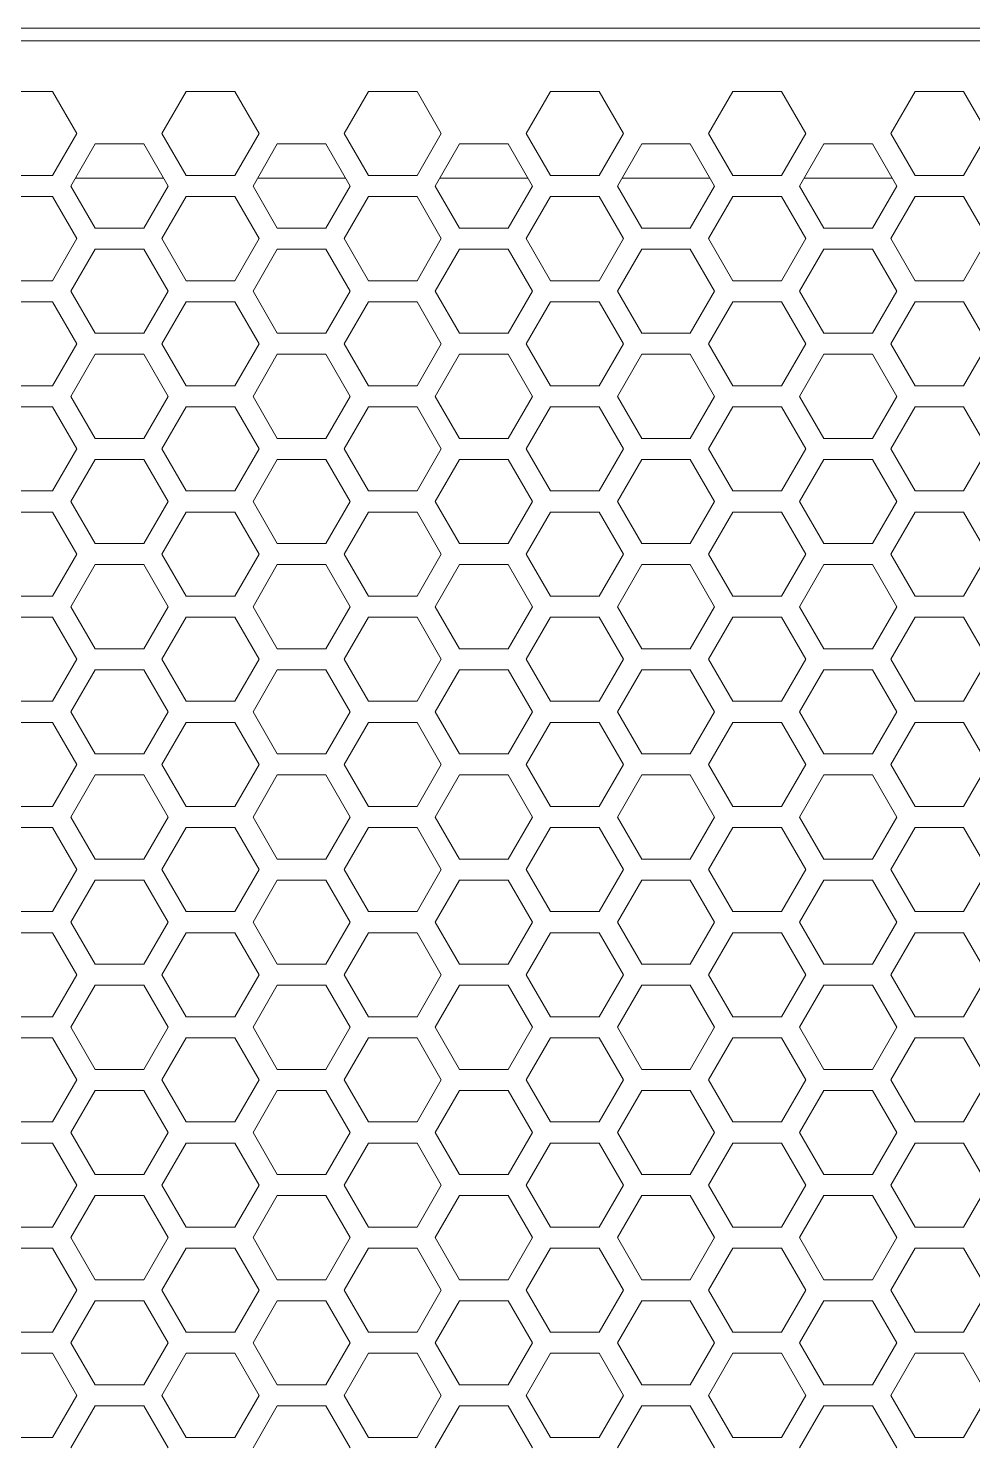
# Model space of a CAD drawing. Header units: millimetres. Extents: x 0 to 62, y -17 to 201.
# Drawn here: x 31.5 to 40.48, y 130.65 to 144.1 of the extents above; entities that cross this region are included whole.
import ezdxf

# ---------------------------------------------------------------- set-up
doc = ezdxf.new("R2010")
doc.units = ezdxf.units.MM

msp = doc.modelspace()

# ---------------------------------------------------------------- linework, layer by layer
at = {"color": 0, "lineweight": 18}
for p, q in [((15.5, 144.1), (47.5, 144.1)), ((47.5, 143.98), (15.5, 143.98)), ((31.731, 143.5), (31.269, 143.5)), ((31.962, 143.1), (31.731, 143.5)), ((33.001, 143.5), (32.77, 143.1)), ((33.463, 143.5), (33.001, 143.5)), ((33.694, 143.1), (33.463, 143.5)), ((34.733, 143.5), (34.502, 143.1)), ((35.195, 143.5), (34.733, 143.5)), ((35.426, 143.1), (35.195, 143.5)), ((36.465, 143.5), (36.234, 143.1)), ((36.927, 143.5), (36.465, 143.5)), ((37.158, 143.1), (36.927, 143.5)), ((38.197, 143.5), (37.966, 143.1)), ((38.659, 143.5), (38.197, 143.5)), ((38.89, 143.1), (38.659, 143.5)), ((39.929, 143.5), (39.698, 143.1)), ((40.391, 143.5), (39.929, 143.5)), ((40.622, 143.1), (40.391, 143.5)), ((31.731, 142.7), (31.962, 143.1)), ((32.135, 143), (31.904, 142.6)), ((32.597, 143), (32.135, 143)), ((32.828, 142.6), (32.597, 143)), ((32.77, 143.1), (33.001, 142.7)), ((33.463, 142.7), (33.694, 143.1)), ((33.867, 143), (33.636, 142.6)), ((34.329, 143), (33.867, 143)), ((34.56, 142.6), (34.329, 143)), ((34.502, 143.1), (34.733, 142.7)), ((35.195, 142.7), (35.426, 143.1)), ((35.599, 143), (35.368, 142.6)), ((36.061, 143), (35.599, 143)), ((36.292, 142.6), (36.061, 143)), ((36.234, 143.1), (36.465, 142.7)), ((36.927, 142.7), (37.158, 143.1)), ((37.331, 143), (37.1, 142.6)), ((37.793, 143), (37.331, 143)), ((38.024, 142.6), (37.793, 143)), ((37.966, 143.1), (38.197, 142.7)), ((38.659, 142.7), (38.89, 143.1)), ((39.063, 143), (38.832, 142.6)), ((39.525, 143), (39.063, 143)), ((39.756, 142.6), (39.525, 143)), ((39.698, 143.1), (39.929, 142.7)), ((40.391, 142.7), (40.622, 143.1)), ((31.269, 142.7), (31.731, 142.7)), ((31.904, 142.6), (32.135, 142.2)), ((32.785, 142.675), (31.947, 142.675)), ((32.597, 142.2), (32.828, 142.6)), ((33.001, 142.7), (33.463, 142.7)), ((33.636, 142.6), (33.867, 142.2)), ((34.517, 142.675), (33.679, 142.675)), ((34.329, 142.2), (34.56, 142.6)), ((34.733, 142.7), (35.195, 142.7)), ((35.368, 142.6), (35.599, 142.2)), ((36.249, 142.675), (35.411, 142.675)), ((36.061, 142.2), (36.292, 142.6)), ((36.465, 142.7), (36.927, 142.7)), ((37.1, 142.6), (37.331, 142.2)), ((37.981, 142.675), (37.143, 142.675)), ((37.793, 142.2), (38.024, 142.6)), ((38.197, 142.7), (38.659, 142.7)), ((38.832, 142.6), (39.063, 142.2)), ((39.713, 142.675), (38.875, 142.675)), ((39.525, 142.2), (39.756, 142.6)), ((39.929, 142.7), (40.391, 142.7)), ((31.731, 142.5), (31.269, 142.5)), ((31.962, 142.1), (31.731, 142.5)), ((33.001, 142.5), (32.77, 142.1)), ((33.463, 142.5), (33.001, 142.5)), ((33.694, 142.1), (33.463, 142.5)), ((34.733, 142.5), (34.502, 142.1)), ((35.195, 142.5), (34.733, 142.5)), ((35.426, 142.1), (35.195, 142.5)), ((36.465, 142.5), (36.234, 142.1)), ((36.927, 142.5), (36.465, 142.5)), ((37.158, 142.1), (36.927, 142.5)), ((38.197, 142.5), (37.966, 142.1)), ((38.659, 142.5), (38.197, 142.5)), ((38.89, 142.1), (38.659, 142.5)), ((39.929, 142.5), (39.698, 142.1)), ((40.391, 142.5), (39.929, 142.5)), ((40.622, 142.1), (40.391, 142.5)), ((32.135, 142.2), (32.597, 142.2)), ((33.867, 142.2), (34.329, 142.2)), ((35.599, 142.2), (36.061, 142.2)), ((37.331, 142.2), (37.793, 142.2)), ((39.063, 142.2), (39.525, 142.2)), ((31.731, 141.7), (31.962, 142.1)), ((32.77, 142.1), (33.001, 141.7)), ((33.463, 141.7), (33.694, 142.1)), ((34.502, 142.1), (34.733, 141.7)), ((35.195, 141.7), (35.426, 142.1)), ((36.234, 142.1), (36.465, 141.7)), ((36.927, 141.7), (37.158, 142.1)), ((37.966, 142.1), (38.197, 141.7)), ((38.659, 141.7), (38.89, 142.1)), ((39.698, 142.1), (39.929, 141.7)), ((40.391, 141.7), (40.622, 142.1)), ((32.135, 142), (31.904, 141.6)), ((32.597, 142), (32.135, 142)), ((32.828, 141.6), (32.597, 142)), ((33.867, 142), (33.636, 141.6)), ((34.329, 142), (33.867, 142)), ((34.56, 141.6), (34.329, 142)), ((35.599, 142), (35.368, 141.6)), ((36.061, 142), (35.599, 142)), ((36.292, 141.6), (36.061, 142)), ((37.331, 142), (37.1, 141.6)), ((37.793, 142), (37.331, 142)), ((38.024, 141.6), (37.793, 142)), ((39.063, 142), (38.832, 141.6)), ((39.525, 142), (39.063, 142)), ((39.756, 141.6), (39.525, 142)), ((31.269, 141.7), (31.731, 141.7)), ((33.001, 141.7), (33.463, 141.7)), ((34.733, 141.7), (35.195, 141.7)), ((36.465, 141.7), (36.927, 141.7)), ((38.197, 141.7), (38.659, 141.7)), ((39.929, 141.7), (40.391, 141.7)), ((31.731, 141.5), (31.269, 141.5)), ((31.962, 141.1), (31.731, 141.5)), ((31.904, 141.6), (32.135, 141.2)), ((32.597, 141.2), (32.828, 141.6)), ((33.001, 141.5), (32.77, 141.1)), ((33.463, 141.5), (33.001, 141.5)), ((33.694, 141.1), (33.463, 141.5)), ((33.636, 141.6), (33.867, 141.2)), ((34.329, 141.2), (34.56, 141.6)), ((34.733, 141.5), (34.502, 141.1)), ((35.195, 141.5), (34.733, 141.5)), ((35.426, 141.1), (35.195, 141.5)), ((35.368, 141.6), (35.599, 141.2)), ((36.061, 141.2), (36.292, 141.6)), ((36.465, 141.5), (36.234, 141.1)), ((36.927, 141.5), (36.465, 141.5)), ((37.158, 141.1), (36.927, 141.5)), ((37.1, 141.6), (37.331, 141.2)), ((37.793, 141.2), (38.024, 141.6)), ((38.197, 141.5), (37.966, 141.1)), ((38.659, 141.5), (38.197, 141.5)), ((38.89, 141.1), (38.659, 141.5)), ((38.832, 141.6), (39.063, 141.2)), ((39.525, 141.2), (39.756, 141.6)), ((39.929, 141.5), (39.698, 141.1)), ((40.391, 141.5), (39.929, 141.5)), ((40.622, 141.1), (40.391, 141.5)), ((31.731, 140.7), (31.962, 141.1)), ((32.135, 141.2), (32.597, 141.2)), ((32.77, 141.1), (33.001, 140.7)), ((33.463, 140.7), (33.694, 141.1)), ((33.867, 141.2), (34.329, 141.2)), ((34.502, 141.1), (34.733, 140.7)), ((35.195, 140.7), (35.426, 141.1)), ((35.599, 141.2), (36.061, 141.2)), ((36.234, 141.1), (36.465, 140.7)), ((36.927, 140.7), (37.158, 141.1)), ((37.331, 141.2), (37.793, 141.2)), ((37.966, 141.1), (38.197, 140.7)), ((38.659, 140.7), (38.89, 141.1)), ((39.063, 141.2), (39.525, 141.2)), ((39.698, 141.1), (39.929, 140.7)), ((40.391, 140.7), (40.622, 141.1)), ((32.135, 141), (31.904, 140.6)), ((32.597, 141), (32.135, 141)), ((32.828, 140.6), (32.597, 141)), ((33.867, 141), (33.636, 140.6)), ((34.329, 141), (33.867, 141)), ((34.56, 140.6), (34.329, 141)), ((35.599, 141), (35.368, 140.6)), ((36.061, 141), (35.599, 141)), ((36.292, 140.6), (36.061, 141)), ((37.331, 141), (37.1, 140.6)), ((37.793, 141), (37.331, 141)), ((38.024, 140.6), (37.793, 141)), ((39.063, 141), (38.832, 140.6)), ((39.525, 141), (39.063, 141)), ((39.756, 140.6), (39.525, 141)), ((31.269, 140.7), (31.731, 140.7)), ((33.001, 140.7), (33.463, 140.7)), ((34.733, 140.7), (35.195, 140.7)), ((36.465, 140.7), (36.927, 140.7)), ((38.197, 140.7), (38.659, 140.7)), ((39.929, 140.7), (40.391, 140.7)), ((31.904, 140.6), (32.135, 140.2)), ((32.597, 140.2), (32.828, 140.6)), ((33.636, 140.6), (33.867, 140.2)), ((34.329, 140.2), (34.56, 140.6)), ((35.368, 140.6), (35.599, 140.2)), ((36.061, 140.2), (36.292, 140.6)), ((37.1, 140.6), (37.331, 140.2)), ((37.793, 140.2), (38.024, 140.6)), ((38.832, 140.6), (39.063, 140.2)), ((39.525, 140.2), (39.756, 140.6)), ((31.731, 140.5), (31.269, 140.5)), ((31.962, 140.1), (31.731, 140.5)), ((33.001, 140.5), (32.77, 140.1)), ((33.463, 140.5), (33.001, 140.5)), ((33.694, 140.1), (33.463, 140.5)), ((34.733, 140.5), (34.502, 140.1)), ((35.195, 140.5), (34.733, 140.5)), ((35.426, 140.1), (35.195, 140.5)), ((36.465, 140.5), (36.234, 140.1)), ((36.927, 140.5), (36.465, 140.5)), ((37.158, 140.1), (36.927, 140.5)), ((38.197, 140.5), (37.966, 140.1)), ((38.659, 140.5), (38.197, 140.5)), ((38.89, 140.1), (38.659, 140.5)), ((39.929, 140.5), (39.698, 140.1)), ((40.391, 140.5), (39.929, 140.5)), ((40.622, 140.1), (40.391, 140.5)), ((32.135, 140.2), (32.597, 140.2)), ((33.867, 140.2), (34.329, 140.2)), ((35.599, 140.2), (36.061, 140.2)), ((37.331, 140.2), (37.793, 140.2)), ((39.063, 140.2), (39.525, 140.2)), ((31.731, 139.7), (31.962, 140.1)), ((32.77, 140.1), (33.001, 139.7)), ((33.463, 139.7), (33.694, 140.1)), ((34.502, 140.1), (34.733, 139.7)), ((35.195, 139.7), (35.426, 140.1)), ((36.234, 140.1), (36.465, 139.7)), ((36.927, 139.7), (37.158, 140.1)), ((37.966, 140.1), (38.197, 139.7)), ((38.659, 139.7), (38.89, 140.1)), ((39.698, 140.1), (39.929, 139.7)), ((40.391, 139.7), (40.622, 140.1)), ((32.135, 140), (31.904, 139.6)), ((32.597, 140), (32.135, 140)), ((32.828, 139.6), (32.597, 140)), ((33.867, 140), (33.636, 139.6)), ((34.329, 140), (33.867, 140)), ((34.56, 139.6), (34.329, 140)), ((35.599, 140), (35.368, 139.6)), ((36.061, 140), (35.599, 140)), ((36.292, 139.6), (36.061, 140)), ((37.331, 140), (37.1, 139.6)), ((37.793, 140), (37.331, 140)), ((38.024, 139.6), (37.793, 140)), ((39.063, 140), (38.832, 139.6)), ((39.525, 140), (39.063, 140)), ((39.756, 139.6), (39.525, 140)), ((31.269, 139.7), (31.731, 139.7)), ((33.001, 139.7), (33.463, 139.7)), ((34.733, 139.7), (35.195, 139.7)), ((36.465, 139.7), (36.927, 139.7)), ((38.197, 139.7), (38.659, 139.7)), ((39.929, 139.7), (40.391, 139.7)), ((31.731, 139.5), (31.269, 139.5)), ((31.962, 139.1), (31.731, 139.5)), ((31.904, 139.6), (32.135, 139.2)), ((32.597, 139.2), (32.828, 139.6)), ((33.001, 139.5), (32.77, 139.1)), ((33.463, 139.5), (33.001, 139.5)), ((33.694, 139.1), (33.463, 139.5)), ((33.636, 139.6), (33.867, 139.2)), ((34.329, 139.2), (34.56, 139.6)), ((34.733, 139.5), (34.502, 139.1)), ((35.195, 139.5), (34.733, 139.5)), ((35.426, 139.1), (35.195, 139.5)), ((35.368, 139.6), (35.599, 139.2)), ((36.061, 139.2), (36.292, 139.6)), ((36.465, 139.5), (36.234, 139.1)), ((36.927, 139.5), (36.465, 139.5)), ((37.158, 139.1), (36.927, 139.5)), ((37.1, 139.6), (37.331, 139.2)), ((37.793, 139.2), (38.024, 139.6)), ((38.197, 139.5), (37.966, 139.1)), ((38.659, 139.5), (38.197, 139.5)), ((38.89, 139.1), (38.659, 139.5)), ((38.832, 139.6), (39.063, 139.2)), ((39.525, 139.2), (39.756, 139.6)), ((39.929, 139.5), (39.698, 139.1)), ((40.391, 139.5), (39.929, 139.5)), ((40.622, 139.1), (40.391, 139.5)), ((31.731, 138.7), (31.962, 139.1)), ((32.135, 139.2), (32.597, 139.2)), ((32.77, 139.1), (33.001, 138.7)), ((33.463, 138.7), (33.694, 139.1)), ((33.867, 139.2), (34.329, 139.2)), ((34.502, 139.1), (34.733, 138.7)), ((35.195, 138.7), (35.426, 139.1)), ((35.599, 139.2), (36.061, 139.2)), ((36.234, 139.1), (36.465, 138.7)), ((36.927, 138.7), (37.158, 139.1)), ((37.331, 139.2), (37.793, 139.2)), ((37.966, 139.1), (38.197, 138.7)), ((38.659, 138.7), (38.89, 139.1)), ((39.063, 139.2), (39.525, 139.2)), ((39.698, 139.1), (39.929, 138.7)), ((40.391, 138.7), (40.622, 139.1)), ((32.135, 139), (31.904, 138.6)), ((32.597, 139), (32.135, 139)), ((32.828, 138.6), (32.597, 139)), ((33.867, 139), (33.636, 138.6)), ((34.329, 139), (33.867, 139)), ((34.56, 138.6), (34.329, 139)), ((35.599, 139), (35.368, 138.6)), ((36.061, 139), (35.599, 139)), ((36.292, 138.6), (36.061, 139)), ((37.331, 139), (37.1, 138.6)), ((37.793, 139), (37.331, 139)), ((38.024, 138.6), (37.793, 139)), ((39.063, 139), (38.832, 138.6)), ((39.525, 139), (39.063, 139)), ((39.756, 138.6), (39.525, 139)), ((31.269, 138.7), (31.731, 138.7)), ((33.001, 138.7), (33.463, 138.7)), ((34.733, 138.7), (35.195, 138.7)), ((36.465, 138.7), (36.927, 138.7)), ((38.197, 138.7), (38.659, 138.7)), ((39.929, 138.7), (40.391, 138.7)), ((31.904, 138.6), (32.135, 138.2)), ((32.597, 138.2), (32.828, 138.6)), ((33.636, 138.6), (33.867, 138.2)), ((34.329, 138.2), (34.56, 138.6)), ((35.368, 138.6), (35.599, 138.2)), ((36.061, 138.2), (36.292, 138.6)), ((37.1, 138.6), (37.331, 138.2)), ((37.793, 138.2), (38.024, 138.6)), ((38.832, 138.6), (39.063, 138.2)), ((39.525, 138.2), (39.756, 138.6)), ((31.731, 138.5), (31.269, 138.5)), ((31.962, 138.1), (31.731, 138.5)), ((33.001, 138.5), (32.77, 138.1)), ((33.463, 138.5), (33.001, 138.5)), ((33.694, 138.1), (33.463, 138.5)), ((34.733, 138.5), (34.502, 138.1)), ((35.195, 138.5), (34.733, 138.5)), ((35.426, 138.1), (35.195, 138.5)), ((36.465, 138.5), (36.234, 138.1)), ((36.927, 138.5), (36.465, 138.5)), ((37.158, 138.1), (36.927, 138.5)), ((38.197, 138.5), (37.966, 138.1)), ((38.659, 138.5), (38.197, 138.5)), ((38.89, 138.1), (38.659, 138.5)), ((39.929, 138.5), (39.698, 138.1)), ((40.391, 138.5), (39.929, 138.5)), ((40.622, 138.1), (40.391, 138.5)), ((32.135, 138.2), (32.597, 138.2)), ((33.867, 138.2), (34.329, 138.2)), ((35.599, 138.2), (36.061, 138.2)), ((37.331, 138.2), (37.793, 138.2)), ((39.063, 138.2), (39.525, 138.2)), ((31.731, 137.7), (31.962, 138.1)), ((32.135, 138), (31.904, 137.6)), ((32.597, 138), (32.135, 138)), ((32.828, 137.6), (32.597, 138)), ((32.77, 138.1), (33.001, 137.7)), ((33.463, 137.7), (33.694, 138.1)), ((33.867, 138), (33.636, 137.6)), ((34.329, 138), (33.867, 138)), ((34.56, 137.6), (34.329, 138)), ((34.502, 138.1), (34.733, 137.7)), ((35.195, 137.7), (35.426, 138.1)), ((35.599, 138), (35.368, 137.6)), ((36.061, 138), (35.599, 138)), ((36.292, 137.6), (36.061, 138)), ((36.234, 138.1), (36.465, 137.7)), ((36.927, 137.7), (37.158, 138.1)), ((37.331, 138), (37.1, 137.6)), ((37.793, 138), (37.331, 138)), ((38.024, 137.6), (37.793, 138)), ((37.966, 138.1), (38.197, 137.7)), ((38.659, 137.7), (38.89, 138.1)), ((39.063, 138), (38.832, 137.6)), ((39.525, 138), (39.063, 138)), ((39.756, 137.6), (39.525, 138)), ((39.698, 138.1), (39.929, 137.7)), ((40.391, 137.7), (40.622, 138.1)), ((31.269, 137.7), (31.731, 137.7)), ((31.904, 137.6), (32.135, 137.2)), ((32.597, 137.2), (32.828, 137.6)), ((33.001, 137.7), (33.463, 137.7)), ((33.636, 137.6), (33.867, 137.2)), ((34.329, 137.2), (34.56, 137.6)), ((34.733, 137.7), (35.195, 137.7)), ((35.368, 137.6), (35.599, 137.2)), ((36.061, 137.2), (36.292, 137.6)), ((36.465, 137.7), (36.927, 137.7)), ((37.1, 137.6), (37.331, 137.2)), ((37.793, 137.2), (38.024, 137.6)), ((38.197, 137.7), (38.659, 137.7)), ((38.832, 137.6), (39.063, 137.2)), ((39.525, 137.2), (39.756, 137.6)), ((39.929, 137.7), (40.391, 137.7)), ((31.731, 137.5), (31.269, 137.5)), ((31.962, 137.1), (31.731, 137.5)), ((33.001, 137.5), (32.77, 137.1)), ((33.463, 137.5), (33.001, 137.5)), ((33.694, 137.1), (33.463, 137.5)), ((34.733, 137.5), (34.502, 137.1)), ((35.195, 137.5), (34.733, 137.5)), ((35.426, 137.1), (35.195, 137.5)), ((36.465, 137.5), (36.234, 137.1)), ((36.927, 137.5), (36.465, 137.5)), ((37.158, 137.1), (36.927, 137.5)), ((38.197, 137.5), (37.966, 137.1)), ((38.659, 137.5), (38.197, 137.5)), ((38.89, 137.1), (38.659, 137.5)), ((39.929, 137.5), (39.698, 137.1)), ((40.391, 137.5), (39.929, 137.5)), ((40.622, 137.1), (40.391, 137.5)), ((32.135, 137.2), (32.597, 137.2)), ((33.867, 137.2), (34.329, 137.2)), ((35.599, 137.2), (36.061, 137.2)), ((37.331, 137.2), (37.793, 137.2)), ((39.063, 137.2), (39.525, 137.2)), ((31.731, 136.7), (31.962, 137.1)), ((32.77, 137.1), (33.001, 136.7)), ((33.463, 136.7), (33.694, 137.1)), ((34.502, 137.1), (34.733, 136.7)), ((35.195, 136.7), (35.426, 137.1)), ((36.234, 137.1), (36.465, 136.7)), ((36.927, 136.7), (37.158, 137.1)), ((37.966, 137.1), (38.197, 136.7)), ((38.659, 136.7), (38.89, 137.1)), ((39.698, 137.1), (39.929, 136.7)), ((40.391, 136.7), (40.622, 137.1)), ((32.135, 137), (31.904, 136.6)), ((32.597, 137), (32.135, 137)), ((32.828, 136.6), (32.597, 137)), ((33.867, 137), (33.636, 136.6)), ((34.329, 137), (33.867, 137)), ((34.56, 136.6), (34.329, 137)), ((35.599, 137), (35.368, 136.6)), ((36.061, 137), (35.599, 137)), ((36.292, 136.6), (36.061, 137)), ((37.331, 137), (37.1, 136.6)), ((37.793, 137), (37.331, 137)), ((38.024, 136.6), (37.793, 137)), ((39.063, 137), (38.832, 136.6)), ((39.525, 137), (39.063, 137)), ((39.756, 136.6), (39.525, 137)), ((31.269, 136.7), (31.731, 136.7)), ((33.001, 136.7), (33.463, 136.7)), ((34.733, 136.7), (35.195, 136.7)), ((36.465, 136.7), (36.927, 136.7)), ((38.197, 136.7), (38.659, 136.7)), ((39.929, 136.7), (40.391, 136.7)), ((31.904, 136.6), (32.135, 136.2)), ((32.597, 136.2), (32.828, 136.6)), ((33.636, 136.6), (33.867, 136.2)), ((34.329, 136.2), (34.56, 136.6)), ((35.368, 136.6), (35.599, 136.2)), ((36.061, 136.2), (36.292, 136.6)), ((37.1, 136.6), (37.331, 136.2)), ((37.793, 136.2), (38.024, 136.6)), ((38.832, 136.6), (39.063, 136.2)), ((39.525, 136.2), (39.756, 136.6)), ((31.731, 136.5), (31.269, 136.5)), ((31.962, 136.1), (31.731, 136.5)), ((33.001, 136.5), (32.77, 136.1)), ((33.463, 136.5), (33.001, 136.5)), ((33.694, 136.1), (33.463, 136.5)), ((34.733, 136.5), (34.502, 136.1)), ((35.195, 136.5), (34.733, 136.5)), ((35.426, 136.1), (35.195, 136.5)), ((36.465, 136.5), (36.234, 136.1)), ((36.927, 136.5), (36.465, 136.5)), ((37.158, 136.1), (36.927, 136.5)), ((38.197, 136.5), (37.966, 136.1)), ((38.659, 136.5), (38.197, 136.5)), ((38.89, 136.1), (38.659, 136.5)), ((39.929, 136.5), (39.698, 136.1)), ((40.391, 136.5), (39.929, 136.5)), ((40.622, 136.1), (40.391, 136.5)), ((32.135, 136.2), (32.597, 136.2)), ((33.867, 136.2), (34.329, 136.2)), ((35.599, 136.2), (36.061, 136.2)), ((37.331, 136.2), (37.793, 136.2)), ((39.063, 136.2), (39.525, 136.2)), ((31.731, 135.7), (31.962, 136.1)), ((32.135, 136), (31.904, 135.6)), ((32.597, 136), (32.135, 136)), ((32.828, 135.6), (32.597, 136)), ((32.77, 136.1), (33.001, 135.7)), ((33.463, 135.7), (33.694, 136.1)), ((33.867, 136), (33.636, 135.6)), ((34.329, 136), (33.867, 136)), ((34.56, 135.6), (34.329, 136)), ((34.502, 136.1), (34.733, 135.7)), ((35.195, 135.7), (35.426, 136.1)), ((35.599, 136), (35.368, 135.6)), ((36.061, 136), (35.599, 136)), ((36.292, 135.6), (36.061, 136)), ((36.234, 136.1), (36.465, 135.7)), ((36.927, 135.7), (37.158, 136.1)), ((37.331, 136), (37.1, 135.6)), ((37.793, 136), (37.331, 136)), ((38.024, 135.6), (37.793, 136)), ((37.966, 136.1), (38.197, 135.7)), ((38.659, 135.7), (38.89, 136.1)), ((39.063, 136), (38.832, 135.6)), ((39.525, 136), (39.063, 136)), ((39.756, 135.6), (39.525, 136)), ((39.698, 136.1), (39.929, 135.7)), ((40.391, 135.7), (40.622, 136.1)), ((31.269, 135.7), (31.731, 135.7)), ((31.904, 135.6), (32.135, 135.2)), ((32.597, 135.2), (32.828, 135.6)), ((33.001, 135.7), (33.463, 135.7)), ((33.636, 135.6), (33.867, 135.2)), ((34.329, 135.2), (34.56, 135.6)), ((34.733, 135.7), (35.195, 135.7)), ((35.368, 135.6), (35.599, 135.2)), ((36.061, 135.2), (36.292, 135.6)), ((36.465, 135.7), (36.927, 135.7)), ((37.1, 135.6), (37.331, 135.2)), ((37.793, 135.2), (38.024, 135.6)), ((38.197, 135.7), (38.659, 135.7)), ((38.832, 135.6), (39.063, 135.2)), ((39.525, 135.2), (39.756, 135.6)), ((39.929, 135.7), (40.391, 135.7)), ((31.731, 135.5), (31.269, 135.5)), ((31.962, 135.1), (31.731, 135.5)), ((33.001, 135.5), (32.77, 135.1)), ((33.463, 135.5), (33.001, 135.5)), ((33.694, 135.1), (33.463, 135.5)), ((34.733, 135.5), (34.502, 135.1)), ((35.195, 135.5), (34.733, 135.5)), ((35.426, 135.1), (35.195, 135.5)), ((36.465, 135.5), (36.234, 135.1)), ((36.927, 135.5), (36.465, 135.5)), ((37.158, 135.1), (36.927, 135.5)), ((38.197, 135.5), (37.966, 135.1)), ((38.659, 135.5), (38.197, 135.5)), ((38.89, 135.1), (38.659, 135.5)), ((39.929, 135.5), (39.698, 135.1)), ((40.391, 135.5), (39.929, 135.5)), ((40.622, 135.1), (40.391, 135.5)), ((32.135, 135.2), (32.597, 135.2)), ((33.867, 135.2), (34.329, 135.2)), ((35.599, 135.2), (36.061, 135.2)), ((37.331, 135.2), (37.793, 135.2)), ((39.063, 135.2), (39.525, 135.2)), ((31.731, 134.7), (31.962, 135.1)), ((32.77, 135.1), (33.001, 134.7)), ((33.463, 134.7), (33.694, 135.1)), ((34.502, 135.1), (34.733, 134.7)), ((35.195, 134.7), (35.426, 135.1)), ((36.234, 135.1), (36.465, 134.7)), ((36.927, 134.7), (37.158, 135.1)), ((37.966, 135.1), (38.197, 134.7)), ((38.659, 134.7), (38.89, 135.1)), ((39.698, 135.1), (39.929, 134.7)), ((40.391, 134.7), (40.622, 135.1)), ((32.135, 135), (31.904, 134.6)), ((32.597, 135), (32.135, 135)), ((32.828, 134.6), (32.597, 135)), ((33.867, 135), (33.636, 134.6)), ((34.329, 135), (33.867, 135)), ((34.56, 134.6), (34.329, 135)), ((35.599, 135), (35.368, 134.6)), ((36.061, 135), (35.599, 135)), ((36.292, 134.6), (36.061, 135)), ((37.331, 135), (37.1, 134.6)), ((37.793, 135), (37.331, 135)), ((38.024, 134.6), (37.793, 135)), ((39.063, 135), (38.832, 134.6)), ((39.525, 135), (39.063, 135)), ((39.756, 134.6), (39.525, 135)), ((31.269, 134.7), (31.731, 134.7)), ((33.001, 134.7), (33.463, 134.7)), ((34.733, 134.7), (35.195, 134.7)), ((36.465, 134.7), (36.927, 134.7)), ((38.197, 134.7), (38.659, 134.7)), ((39.929, 134.7), (40.391, 134.7)), ((31.904, 134.6), (32.135, 134.2)), ((32.597, 134.2), (32.828, 134.6)), ((33.636, 134.6), (33.867, 134.2)), ((34.329, 134.2), (34.56, 134.6)), ((35.368, 134.6), (35.599, 134.2)), ((36.061, 134.2), (36.292, 134.6)), ((37.1, 134.6), (37.331, 134.2)), ((37.793, 134.2), (38.024, 134.6)), ((38.832, 134.6), (39.063, 134.2)), ((39.525, 134.2), (39.756, 134.6)), ((31.731, 134.5), (31.269, 134.5)), ((31.962, 134.1), (31.731, 134.5)), ((33.001, 134.5), (32.77, 134.1)), ((33.463, 134.5), (33.001, 134.5)), ((33.694, 134.1), (33.463, 134.5)), ((34.733, 134.5), (34.502, 134.1)), ((35.195, 134.5), (34.733, 134.5)), ((35.426, 134.1), (35.195, 134.5)), ((36.465, 134.5), (36.234, 134.1)), ((36.927, 134.5), (36.465, 134.5)), ((37.158, 134.1), (36.927, 134.5)), ((38.197, 134.5), (37.966, 134.1)), ((38.659, 134.5), (38.197, 134.5)), ((38.89, 134.1), (38.659, 134.5)), ((39.929, 134.5), (39.698, 134.1)), ((40.391, 134.5), (39.929, 134.5)), ((40.622, 134.1), (40.391, 134.5)), ((31.731, 133.7), (31.962, 134.1)), ((32.135, 134.2), (32.597, 134.2)), ((32.77, 134.1), (33.001, 133.7)), ((33.463, 133.7), (33.694, 134.1)), ((33.867, 134.2), (34.329, 134.2)), ((34.502, 134.1), (34.733, 133.7)), ((35.195, 133.7), (35.426, 134.1)), ((35.599, 134.2), (36.061, 134.2)), ((36.234, 134.1), (36.465, 133.7)), ((36.927, 133.7), (37.158, 134.1)), ((37.331, 134.2), (37.793, 134.2)), ((37.966, 134.1), (38.197, 133.7)), ((38.659, 133.7), (38.89, 134.1)), ((39.063, 134.2), (39.525, 134.2)), ((39.698, 134.1), (39.929, 133.7)), ((40.391, 133.7), (40.622, 134.1)), ((32.135, 134), (31.904, 133.6)), ((32.597, 134), (32.135, 134)), ((32.828, 133.6), (32.597, 134)), ((33.867, 134), (33.636, 133.6)), ((34.329, 134), (33.867, 134)), ((34.56, 133.6), (34.329, 134)), ((35.599, 134), (35.368, 133.6)), ((36.061, 134), (35.599, 134)), ((36.292, 133.6), (36.061, 134)), ((37.331, 134), (37.1, 133.6)), ((37.793, 134), (37.331, 134)), ((38.024, 133.6), (37.793, 134)), ((39.063, 134), (38.832, 133.6)), ((39.525, 134), (39.063, 134)), ((39.756, 133.6), (39.525, 134)), ((31.269, 133.7), (31.731, 133.7)), ((33.001, 133.7), (33.463, 133.7)), ((34.733, 133.7), (35.195, 133.7)), ((36.465, 133.7), (36.927, 133.7)), ((38.197, 133.7), (38.659, 133.7)), ((39.929, 133.7), (40.391, 133.7)), ((31.904, 133.6), (32.135, 133.2)), ((32.597, 133.2), (32.828, 133.6)), ((33.636, 133.6), (33.867, 133.2)), ((34.329, 133.2), (34.56, 133.6)), ((35.368, 133.6), (35.599, 133.2)), ((36.061, 133.2), (36.292, 133.6)), ((37.1, 133.6), (37.331, 133.2)), ((37.793, 133.2), (38.024, 133.6)), ((38.832, 133.6), (39.063, 133.2)), ((39.525, 133.2), (39.756, 133.6)), ((31.731, 133.5), (31.269, 133.5)), ((31.962, 133.1), (31.731, 133.5)), ((33.001, 133.5), (32.77, 133.1)), ((33.463, 133.5), (33.001, 133.5)), ((33.694, 133.1), (33.463, 133.5)), ((34.733, 133.5), (34.502, 133.1)), ((35.195, 133.5), (34.733, 133.5)), ((35.426, 133.1), (35.195, 133.5)), ((36.465, 133.5), (36.234, 133.1)), ((36.927, 133.5), (36.465, 133.5)), ((37.158, 133.1), (36.927, 133.5)), ((38.197, 133.5), (37.966, 133.1)), ((38.659, 133.5), (38.197, 133.5)), ((38.89, 133.1), (38.659, 133.5)), ((39.929, 133.5), (39.698, 133.1)), ((40.391, 133.5), (39.929, 133.5)), ((40.622, 133.1), (40.391, 133.5)), ((32.135, 133.2), (32.597, 133.2)), ((33.867, 133.2), (34.329, 133.2)), ((35.599, 133.2), (36.061, 133.2)), ((37.331, 133.2), (37.793, 133.2)), ((39.063, 133.2), (39.525, 133.2)), ((31.731, 132.7), (31.962, 133.1)), ((32.77, 133.1), (33.001, 132.7)), ((33.463, 132.7), (33.694, 133.1)), ((34.502, 133.1), (34.733, 132.7)), ((35.195, 132.7), (35.426, 133.1)), ((36.234, 133.1), (36.465, 132.7)), ((36.927, 132.7), (37.158, 133.1)), ((37.966, 133.1), (38.197, 132.7)), ((38.659, 132.7), (38.89, 133.1)), ((39.698, 133.1), (39.929, 132.7)), ((40.391, 132.7), (40.622, 133.1)), ((32.135, 133), (31.904, 132.6)), ((32.597, 133), (32.135, 133)), ((32.828, 132.6), (32.597, 133)), ((33.867, 133), (33.636, 132.6)), ((34.329, 133), (33.867, 133)), ((34.56, 132.6), (34.329, 133)), ((35.599, 133), (35.368, 132.6)), ((36.061, 133), (35.599, 133)), ((36.292, 132.6), (36.061, 133)), ((37.331, 133), (37.1, 132.6)), ((37.793, 133), (37.331, 133)), ((38.024, 132.6), (37.793, 133)), ((39.063, 133), (38.832, 132.6)), ((39.525, 133), (39.063, 133)), ((39.756, 132.6), (39.525, 133)), ((31.269, 132.7), (31.731, 132.7)), ((33.001, 132.7), (33.463, 132.7)), ((34.733, 132.7), (35.195, 132.7)), ((36.465, 132.7), (36.927, 132.7)), ((38.197, 132.7), (38.659, 132.7)), ((39.929, 132.7), (40.391, 132.7)), ((31.731, 132.5), (31.269, 132.5)), ((31.962, 132.1), (31.731, 132.5)), ((31.904, 132.6), (32.135, 132.2)), ((32.597, 132.2), (32.828, 132.6)), ((33.001, 132.5), (32.77, 132.1)), ((33.463, 132.5), (33.001, 132.5)), ((33.694, 132.1), (33.463, 132.5)), ((33.636, 132.6), (33.867, 132.2)), ((34.329, 132.2), (34.56, 132.6)), ((34.733, 132.5), (34.502, 132.1)), ((35.195, 132.5), (34.733, 132.5)), ((35.426, 132.1), (35.195, 132.5)), ((35.368, 132.6), (35.599, 132.2)), ((36.061, 132.2), (36.292, 132.6)), ((36.465, 132.5), (36.234, 132.1)), ((36.927, 132.5), (36.465, 132.5)), ((37.158, 132.1), (36.927, 132.5)), ((37.1, 132.6), (37.331, 132.2)), ((37.793, 132.2), (38.024, 132.6)), ((38.197, 132.5), (37.966, 132.1)), ((38.659, 132.5), (38.197, 132.5)), ((38.89, 132.1), (38.659, 132.5)), ((38.832, 132.6), (39.063, 132.2)), ((39.525, 132.2), (39.756, 132.6)), ((39.929, 132.5), (39.698, 132.1)), ((40.391, 132.5), (39.929, 132.5)), ((40.622, 132.1), (40.391, 132.5)), ((31.731, 131.7), (31.962, 132.1)), ((32.135, 132.2), (32.597, 132.2)), ((32.77, 132.1), (33.001, 131.7)), ((33.463, 131.7), (33.694, 132.1)), ((33.867, 132.2), (34.329, 132.2)), ((34.502, 132.1), (34.733, 131.7)), ((35.195, 131.7), (35.426, 132.1)), ((35.599, 132.2), (36.061, 132.2)), ((36.234, 132.1), (36.465, 131.7)), ((36.927, 131.7), (37.158, 132.1)), ((37.331, 132.2), (37.793, 132.2)), ((37.966, 132.1), (38.197, 131.7)), ((38.659, 131.7), (38.89, 132.1)), ((39.063, 132.2), (39.525, 132.2)), ((39.698, 132.1), (39.929, 131.7)), ((40.391, 131.7), (40.622, 132.1)), ((32.135, 132), (31.904, 131.6)), ((32.597, 132), (32.135, 132)), ((32.828, 131.6), (32.597, 132)), ((33.867, 132), (33.636, 131.6)), ((34.329, 132), (33.867, 132)), ((34.56, 131.6), (34.329, 132)), ((35.599, 132), (35.368, 131.6)), ((36.061, 132), (35.599, 132)), ((36.292, 131.6), (36.061, 132)), ((37.331, 132), (37.1, 131.6)), ((37.793, 132), (37.331, 132)), ((38.024, 131.6), (37.793, 132)), ((39.063, 132), (38.832, 131.6)), ((39.525, 132), (39.063, 132)), ((39.756, 131.6), (39.525, 132)), ((31.269, 131.7), (31.731, 131.7)), ((33.001, 131.7), (33.463, 131.7)), ((34.733, 131.7), (35.195, 131.7)), ((36.465, 131.7), (36.927, 131.7)), ((38.197, 131.7), (38.659, 131.7)), ((39.929, 131.7), (40.391, 131.7)), ((31.904, 131.6), (32.135, 131.2)), ((32.597, 131.2), (32.828, 131.6)), ((33.636, 131.6), (33.867, 131.2)), ((34.329, 131.2), (34.56, 131.6)), ((35.368, 131.6), (35.599, 131.2)), ((36.061, 131.2), (36.292, 131.6)), ((37.1, 131.6), (37.331, 131.2)), ((37.793, 131.2), (38.024, 131.6)), ((38.832, 131.6), (39.063, 131.2)), ((39.525, 131.2), (39.756, 131.6)), ((31.731, 131.5), (31.269, 131.5)), ((31.962, 131.1), (31.731, 131.5)), ((33.001, 131.5), (32.77, 131.1)), ((33.463, 131.5), (33.001, 131.5)), ((33.694, 131.1), (33.463, 131.5)), ((34.733, 131.5), (34.502, 131.1)), ((35.195, 131.5), (34.733, 131.5)), ((35.426, 131.1), (35.195, 131.5)), ((36.465, 131.5), (36.234, 131.1)), ((36.927, 131.5), (36.465, 131.5)), ((37.158, 131.1), (36.927, 131.5)), ((38.197, 131.5), (37.966, 131.1)), ((38.659, 131.5), (38.197, 131.5)), ((38.89, 131.1), (38.659, 131.5)), ((39.929, 131.5), (39.698, 131.1)), ((40.391, 131.5), (39.929, 131.5)), ((40.622, 131.1), (40.391, 131.5)), ((32.135, 131.2), (32.597, 131.2)), ((33.867, 131.2), (34.329, 131.2)), ((35.599, 131.2), (36.061, 131.2)), ((37.331, 131.2), (37.793, 131.2)), ((39.063, 131.2), (39.525, 131.2)), ((31.731, 130.7), (31.962, 131.1)), ((32.77, 131.1), (33.001, 130.7)), ((33.463, 130.7), (33.694, 131.1)), ((34.502, 131.1), (34.733, 130.7)), ((35.195, 130.7), (35.426, 131.1)), ((36.234, 131.1), (36.465, 130.7)), ((36.927, 130.7), (37.158, 131.1)), ((37.966, 131.1), (38.197, 130.7)), ((38.659, 130.7), (38.89, 131.1)), ((39.698, 131.1), (39.929, 130.7)), ((40.391, 130.7), (40.622, 131.1)), ((32.135, 131), (31.904, 130.6)), ((32.597, 131), (32.135, 131)), ((32.828, 130.6), (32.597, 131)), ((33.867, 131), (33.636, 130.6)), ((34.329, 131), (33.867, 131)), ((34.56, 130.6), (34.329, 131)), ((35.599, 131), (35.368, 130.6)), ((36.061, 131), (35.599, 131)), ((36.292, 130.6), (36.061, 131)), ((37.331, 131), (37.1, 130.6)), ((37.793, 131), (37.331, 131)), ((38.024, 130.6), (37.793, 131)), ((39.063, 131), (38.832, 130.6)), ((39.525, 131), (39.063, 131)), ((39.756, 130.6), (39.525, 131)), ((31.269, 130.7), (31.731, 130.7)), ((33.001, 130.7), (33.463, 130.7)), ((34.733, 130.7), (35.195, 130.7)), ((36.465, 130.7), (36.927, 130.7)), ((38.197, 130.7), (38.659, 130.7)), ((39.929, 130.7), (40.391, 130.7))]:
    msp.add_line(p, q, dxfattribs=at)

doc.saveas('drawing.dxf')
